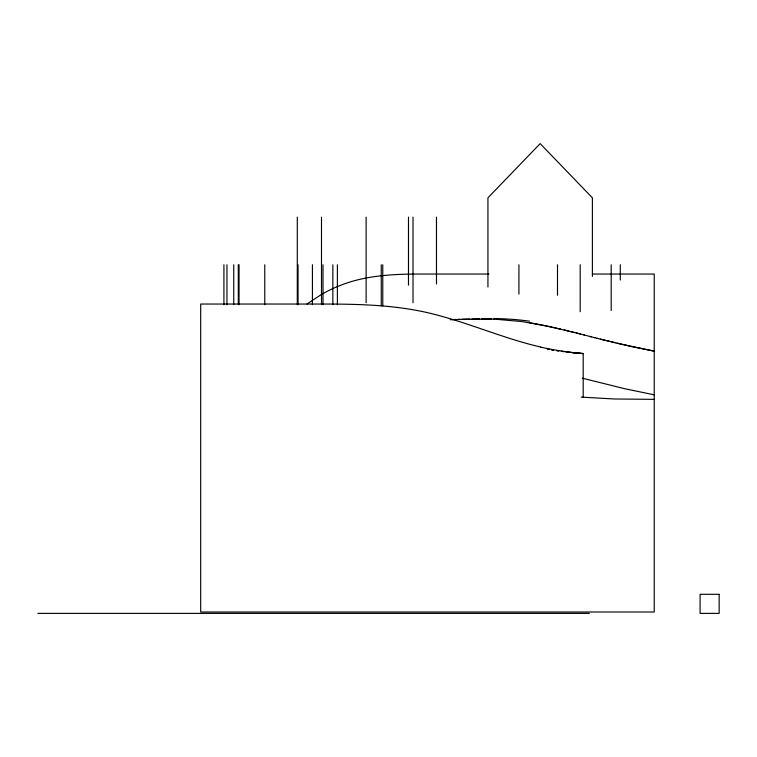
<?xml version="1.0" encoding="UTF-8"?>
<svg xmlns="http://www.w3.org/2000/svg" width="757" height="757" viewBox="0 0 757 757"><rect width="100%" height="100%" fill="white"/><g stroke="black" fill="none" stroke-linecap="round" stroke-linejoin="round"><path stroke-width="1.14" d="M306.992 304.002L321.157 294.643A137.746 137.746 0 0 1 342.419 284.585C369.53 274.403 398.873 273.92 427.459 274.043L488.88 274.043M450.311 319.738L453.102 319.596M452.26 319.643L456.339 319.445M454.219 319.549L494.529 319.104M458.127 319.359L460.086 319.284M462.044 319.199L469.898 318.943M471.857 318.905L479.73 318.811M592.816 274.043L654.237 274.043L654.237 612.006L200.69 612.006L200.69 304.04L321.157 304.04C356.717 304.04 392.637 304.692 427.459 312.65C466.028 321.526 502.279 338.209 540.848 347.085M654.237 399.365L614.277 398.986L581.13 397.103M37.85 613.378L589.362 613.378M481.698 318.811L491.558 318.99M493.536 319.057L522.188 321.583L551.418 326.967M579.01 353.264L583.193 353.576L583.193 397.245M577.96 353.178L567.438 352.081M571.809 352.582L583.193 353.576L580.543 353.33A317.117 317.117 0 0 1 540.829 347.17M569.718 352.346L565.536 351.844M562.148 351.399L564.258 351.674M561.344 351.286L563.445 351.57M556.84 350.633L558.959 350.936M556.603 350.595L558.193 350.832M551.512 349.8L553.641 350.131M551.853 349.857L553.443 350.103M529.313 322.652L542.021 324.961M547.254 349.081L549.383 349.441M654.237 394.823L624.676 388.71L582.294 378.178M542.958 325.15L572.51 332.02M552.591 327.223L557.266 328.301M558.439 328.576L561.126 329.219M617.097 343.252L654.237 351.153L631.262 346.536L600.301 339.108M615.186 342.798L611.372 341.871M564.164 329.957L568.715 331.074M607.54 340.924L609.461 341.398M570.239 331.452L580.335 334.007M605.609 340.442L606.575 340.678M573.267 332.209L574.771 332.597M602.704 339.713L596.885 338.237M603.282 339.855L604.767 340.234M576.427 333.014L578.376 333.506M589.835 336.439L591.331 336.827M579.304 333.742L584.243 335.01M594.945 337.745L583.827 334.897M594.33 337.584L597.32 338.351M620.286 264.78L620.286 280.033M611.202 264.78L611.202 310.54M592.39 276.447L592.39 197.823L540.167 143.622L487.943 197.823L487.943 287.017M580.193 264.78L580.193 311.714M557.502 264.78L557.502 295.287M518.923 264.78L518.923 294.113M436.477 217.127L436.477 283.998M413.019 217.127L413.019 302.772M408.487 217.127L408.487 285.171M382.768 264.78L382.768 305.847M381.254 264.78L381.254 305.847M366.123 217.127L366.123 302.772M337.385 264.78L337.385 304.674M332.843 264.78L332.843 304.674M323.012 264.78L323.012 304.674M321.498 217.127L321.498 304.674M312.423 264.78L312.423 304.674M298.05 264.78L298.05 304.674M297.293 217.127L297.293 304.674M264.77 264.78L264.77 304.674M239.051 264.78L239.051 304.674M238.294 264.78L238.294 304.674M233.752 264.78L233.752 304.674M226.949 264.78L226.949 304.674M223.921 264.78L223.921 304.674M494.539 318.546A395.163 340.347 -89.2 0 1 529.474 321.157M719.15 594.311L700.083 594.311L700.083 613.378L719.15 613.378L719.15 594.311"/></g></svg>
